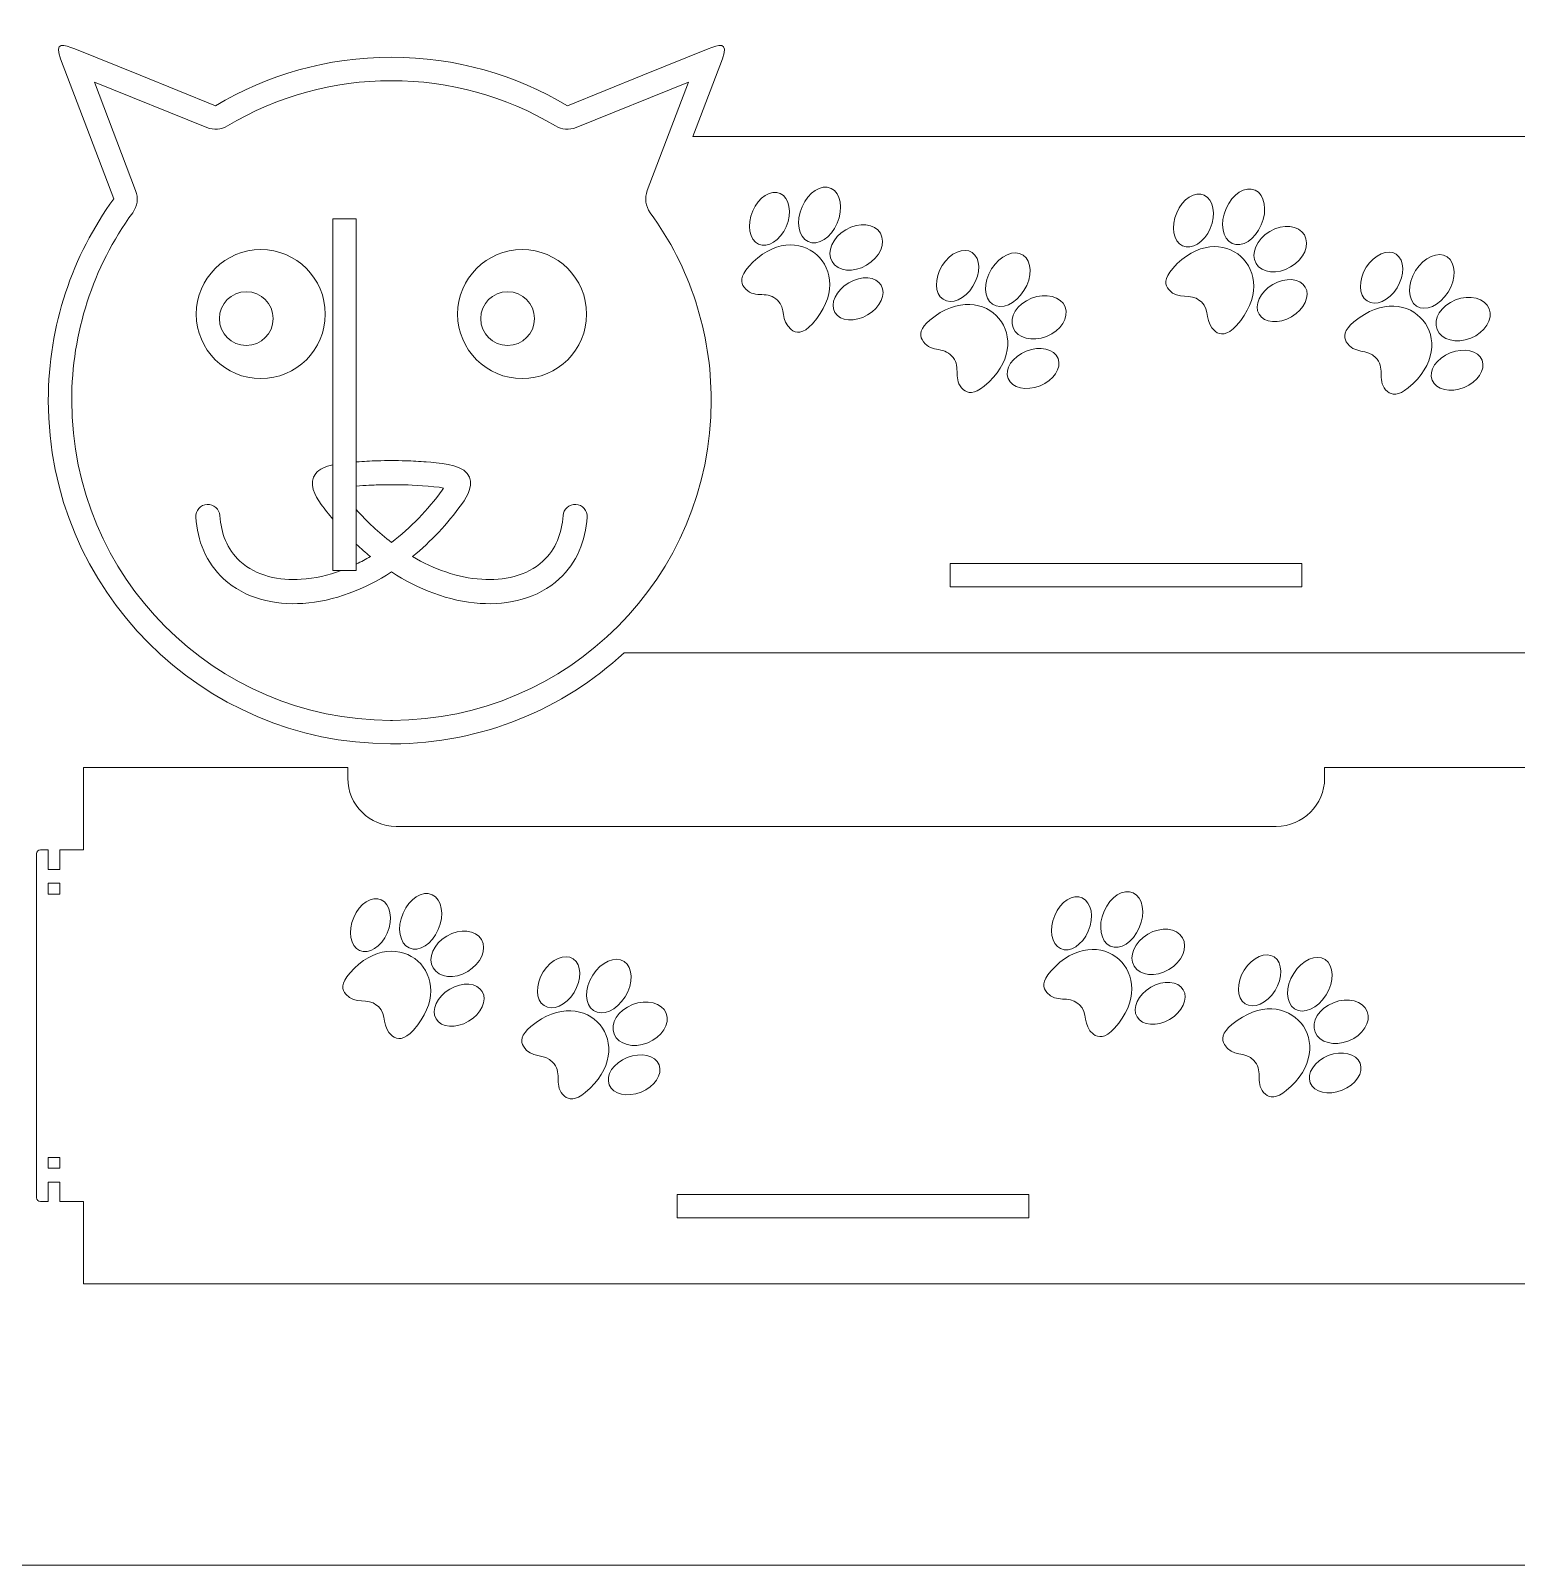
# Model space of a CAD drawing. Header units: millimetres. Extents: x -695 to 695, y -335 to 335.
# Drawn here: x 105.9 to 486.2, y -335.3 to 57.4 of the extents above; entities that cross this region are included whole.
import ezdxf

# ---------------------------------------------------------------- set-up
doc = ezdxf.new("R2010")
doc.units = ezdxf.units.MM
doc.header["$MEASUREMENT"] = 0
doc.layers.add('Camada 1', color=7, linetype='Continuous')

msp = doc.modelspace()

# ---------------------------------------------------------------- linework, layer by layer
at = {"layer": 'Camada 1', "color": 153, "lineweight": 20}
msp.add_lwpolyline([(-339.1634, -335.28), (695.0442, -335.28), (695.0442, 265.8534), (-339.1634, 265.8534), (-339.1634, -335.28)], close=True, dxfattribs=at)
at = {"layer": 'Camada 1', "color": 230, "lineweight": 20}
for points, knots in [([(574.2667, 50.5884), (590.726, 50.5884), (606.1251, 46.057), (619.2925, 38.18), (619.2925, 38.18), (619.2925, 38.18), (638.5761, 45.9588), (638.5761, 45.9588), (638.5761, 45.9588), (638.5761, 45.9588), (655.3179, 52.7121), (655.3179, 52.7121), (655.3179, 52.7121), (657.9477, 53.7729), (660.72, 54.7726), (658.9886, 50.2166), (658.9886, 50.2166), (658.9886, 50.2166), (652.2707, 32.5389), (652.2707, 32.5389), (652.2707, 32.5389), (652.2707, 32.5389), (645.3558, 14.3434), (645.3558, 14.3434), (645.3558, 14.3434), (655.8886, -0.1418), (662.1047, -17.969), (662.1047, -37.2497), (662.1047, -37.2497), (662.1047, -85.6704), (622.9251, -124.9405), (574.539, -125.0872), (574.539, -125.0872), (574.4482, -125.0874), (574.3573, -125.0873), (574.2667, -125.087), (574.2667, -125.087), (574.1761, -125.0873), (574.0852, -125.0874), (573.9944, -125.0872), (573.9944, -125.0872), (551.101, -125.0178), (530.2685, -116.19), (514.6718, -101.7789), (514.6718, -101.7789), (514.6718, -101.7789), (257.8612, -101.7789), (257.8612, -101.7789), (257.8612, -101.7789), (242.2645, -116.19), (221.432, -125.0178), (198.5386, -125.0872), (198.5386, -125.0872), (198.4478, -125.0874), (198.3569, -125.0873), (198.2663, -125.087), (198.2663, -125.087), (198.1757, -125.0873), (198.0848, -125.0874), (197.994, -125.0872), (197.994, -125.0872), (149.6079, -124.9405), (110.4283, -85.6704), (110.4283, -37.2497), (110.4283, -37.2497), (110.4283, -17.969), (116.6444, -0.1418), (127.1772, 14.3434), (127.1772, 14.3434), (127.1772, 14.3434), (120.2623, 32.5389), (120.2623, 32.5389), (120.2623, 32.5389), (120.2623, 32.5389), (113.5444, 50.2166), (113.5444, 50.2166), (113.5444, 50.2166), (111.813, 54.7726), (114.5853, 53.7729), (117.2151, 52.7121), (117.2151, 52.7121), (117.2151, 52.7121), (133.9569, 45.9588), (133.9569, 45.9588), (133.9569, 45.9588), (133.9569, 45.9588), (153.2405, 38.18), (153.2405, 38.18), (153.2405, 38.18), (166.4079, 46.057), (181.807, 50.5884), (198.2663, 50.5884), (198.2663, 50.5884), (214.7256, 50.5884), (230.1247, 46.057), (243.2921, 38.18), (243.2921, 38.18), (243.2921, 38.18), (262.5757, 45.9588), (262.5757, 45.9588), (262.5757, 45.9588), (262.5757, 45.9588), (279.3175, 52.7121), (279.3175, 52.7121), (279.3175, 52.7121), (281.9473, 53.7729), (284.7196, 54.7726), (282.9882, 50.2166), (282.9882, 50.2166), (282.9882, 50.2166), (276.2703, 32.5389), (276.2703, 32.5389), (276.2703, 32.5389), (276.2703, 32.5389), (275.4199, 30.3013), (275.4199, 30.3013), (275.4199, 30.3013), (275.4199, 30.3013), (497.1131, 30.3013), (497.1131, 30.3013), (497.1131, 30.3013), (497.1131, 30.3013), (496.2627, 32.5389), (496.2627, 32.5389), (496.2627, 32.5389), (496.2627, 32.5389), (489.5448, 50.2166), (489.5448, 50.2166), (489.5448, 50.2166), (487.8134, 54.7726), (490.5857, 53.7729), (493.2155, 52.7121), (493.2155, 52.7121), (493.2155, 52.7121), (509.9573, 45.9588), (509.9573, 45.9588), (509.9573, 45.9588), (509.9573, 45.9588), (529.2409, 38.18), (529.2409, 38.18), (529.2409, 38.18), (542.4083, 46.057), (557.8074, 50.5884), (574.2667, 50.5884)], [0, 0, 0, 0, 0.02702703, 0.02702703, 0.02702703, 0.02702703, 0.05405405, 0.05405405, 0.05405405, 0.05405405, 0.08108108, 0.08108108, 0.08108108, 0.08108108, 0.10810811, 0.10810811, 0.10810811, 0.10810811, 0.13513514, 0.13513514, 0.13513514, 0.13513514, 0.16216216, 0.16216216, 0.16216216, 0.16216216, 0.18918919, 0.18918919, 0.18918919, 0.18918919, 0.21621622, 0.21621622, 0.21621622, 0.21621622, 0.24324324, 0.24324324, 0.24324324, 0.24324324, 0.27027027, 0.27027027, 0.27027027, 0.27027027, 0.2972973, 0.2972973, 0.2972973, 0.2972973, 0.32432432, 0.32432432, 0.32432432, 0.32432432, 0.35135135, 0.35135135, 0.35135135, 0.35135135, 0.37837838, 0.37837838, 0.37837838, 0.37837838, 0.40540541, 0.40540541, 0.40540541, 0.40540541, 0.43243243, 0.43243243, 0.43243243, 0.43243243, 0.45945946, 0.45945946, 0.45945946, 0.45945946, 0.48648649, 0.48648649, 0.48648649, 0.48648649, 0.51351351, 0.51351351, 0.51351351, 0.51351351, 0.54054054, 0.54054054, 0.54054054, 0.54054054, 0.56756757, 0.56756757, 0.56756757, 0.56756757, 0.59459459, 0.59459459, 0.59459459, 0.59459459, 0.62162162, 0.62162162, 0.62162162, 0.62162162, 0.64864865, 0.64864865, 0.64864865, 0.64864865, 0.67567568, 0.67567568, 0.67567568, 0.67567568, 0.7027027, 0.7027027, 0.7027027, 0.7027027, 0.72972973, 0.72972973, 0.72972973, 0.72972973, 0.75675676, 0.75675676, 0.75675676, 0.75675676, 0.78378378, 0.78378378, 0.78378378, 0.78378378, 0.81081081, 0.81081081, 0.81081081, 0.81081081, 0.83783784, 0.83783784, 0.83783784, 0.83783784, 0.86486486, 0.86486486, 0.86486486, 0.86486486, 0.89189189, 0.89189189, 0.89189189, 0.89189189, 0.91891892, 0.91891892, 0.91891892, 0.91891892, 0.94594595, 0.94594595, 0.94594595, 0.94594595, 1, 1, 1, 1]), ([(183.2667, 9.2612), (183.2667, 9.2612), (189.2667, 9.2612), (189.2667, 9.2612), (189.2667, 9.2612), (189.2667, 9.2612), (189.2667, -80.7388), (189.2667, -80.7388), (189.2667, -80.7388), (189.2667, -80.7388), (183.2667, -80.7388), (183.2667, -80.7388), (183.2667, -80.7388), (183.2667, -80.7388), (183.2667, 9.2612), (183.2667, 9.2612)], [0, 0, 0, 0, 0.2, 0.2, 0.2, 0.2, 0.4, 0.4, 0.4, 0.4, 0.6, 0.6, 0.6, 0.6, 1, 1, 1, 1]), ([(431.2665, -78.9245), (431.2665, -78.9245), (431.2665, -84.9245), (431.2665, -84.9245), (431.2665, -84.9245), (431.2665, -84.9245), (341.2665, -84.9245), (341.2665, -84.9245), (341.2665, -84.9245), (341.2665, -84.9245), (341.2665, -78.9245), (341.2665, -78.9245), (341.2665, -78.9245), (341.2665, -78.9245), (431.2665, -78.9245), (431.2665, -78.9245)], [0, 0, 0, 0, 0.2, 0.2, 0.2, 0.2, 0.4, 0.4, 0.4, 0.4, 0.6, 0.6, 0.6, 0.6, 1, 1, 1, 1]), ([(198.2663, -125.087), (198.3569, -125.0873), (198.4478, -125.0874), (198.5386, -125.0872), (198.5386, -125.0872), (221.432, -125.0178), (242.2645, -116.19), (257.8612, -101.7789)], [0, 0, 0, 0, 0.33333333, 0.33333333, 0.33333333, 0.33333333, 1, 1, 1, 1]), ([(424.7315, -146.2303), (424.7315, -146.2303), (199.457, -146.2303), (199.457, -146.2303), (199.457, -146.2303), (192.6574, -146.2303), (187.0943, -140.6672), (187.0943, -133.8677), (187.0943, -133.8677), (187.0943, -133.8677), (187.0943, -131.1733), (187.0943, -131.1733), (187.0943, -131.1733), (187.0943, -131.1733), (119.4282, -131.1733), (119.4282, -131.1733), (119.4282, -131.1733), (119.4282, -131.1733), (119.4282, -152.2134), (119.4282, -152.2134), (119.4282, -152.2134), (119.4282, -152.2134), (113.4282, -152.2134), (113.4282, -152.2134), (113.4282, -152.2134), (113.4282, -152.2134), (113.4282, -157.2134), (113.4282, -157.2134), (113.4282, -157.2134), (113.4282, -157.2134), (110.4282, -157.2134), (110.4282, -157.2134), (110.4282, -157.2134), (110.4282, -157.2134), (110.4282, -152.2134), (110.4282, -152.2134), (110.4282, -152.2134), (110.4282, -152.2134), (108.4282, -152.2134), (108.4282, -152.2134), (108.4282, -152.2134), (107.8783, -152.2134), (107.4282, -152.6635), (107.4282, -153.2134), (107.4282, -153.2134), (107.4282, -153.2134), (107.4282, -241.2134), (107.4282, -241.2134), (107.4282, -241.2134), (107.4282, -241.7633), (107.8782, -242.2134), (108.4282, -242.2134), (108.4282, -242.2134), (108.4282, -242.2134), (110.4282, -242.2134), (110.4282, -242.2134), (110.4282, -242.2134), (110.4282, -242.2134), (110.4282, -237.2134), (110.4282, -237.2134), (110.4282, -237.2134), (110.4282, -237.2134), (113.4282, -237.2134), (113.4282, -237.2134), (113.4282, -237.2134), (113.4282, -237.2134), (113.4282, -242.2134), (113.4282, -242.2134), (113.4282, -242.2134), (113.4282, -242.2134), (119.4282, -242.2134), (119.4282, -242.2134), (119.4282, -242.2134), (119.4282, -242.2134), (119.4282, -263.2535), (119.4282, -263.2535), (119.4282, -263.2535), (119.4282, -263.2535), (513.4282, -263.2535), (513.4282, -263.2535), (513.4282, -263.2535), (513.4282, -263.2535), (513.4282, -242.2134), (513.4282, -242.2134), (513.4282, -242.2134), (513.4282, -242.2134), (519.4282, -242.2134), (519.4282, -242.2134), (519.4282, -242.2134), (519.4282, -242.2134), (519.4282, -237.2134), (519.4282, -237.2134), (519.4282, -237.2134), (519.4282, -237.2134), (522.4282, -237.2134), (522.4282, -237.2134), (522.4282, -237.2134), (522.4282, -237.2134), (522.4282, -242.2134), (522.4282, -242.2134), (522.4282, -242.2134), (522.4282, -242.2134), (524.4282, -242.2134), (524.4282, -242.2134), (524.4282, -242.2134), (524.9782, -242.2134), (525.4282, -241.7634), (525.4282, -241.2134), (525.4282, -241.2134), (525.4282, -241.2134), (525.4282, -153.2134), (525.4282, -153.2134), (525.4282, -153.2134), (525.4282, -152.6634), (524.9781, -152.2134), (524.4282, -152.2134), (524.4282, -152.2134), (524.4282, -152.2134), (522.4282, -152.2134), (522.4282, -152.2134), (522.4282, -152.2134), (522.4282, -152.2134), (522.4282, -157.2134), (522.4282, -157.2134), (522.4282, -157.2134), (522.4282, -157.2134), (519.4282, -157.2134), (519.4282, -157.2134), (519.4282, -157.2134), (519.4282, -157.2134), (519.4282, -152.2134), (519.4282, -152.2134), (519.4282, -152.2134), (519.4282, -152.2134), (513.4282, -152.2134), (513.4282, -152.2134), (513.4282, -152.2134), (513.4282, -152.2134), (513.4282, -131.1733), (513.4282, -131.1733), (513.4282, -131.1733), (513.4282, -131.1733), (437.0942, -131.1733), (437.0942, -131.1733), (437.0942, -131.1733), (437.0942, -131.1733), (437.0942, -133.8677), (437.0942, -133.8677), (437.0942, -133.8677), (437.0942, -140.6672), (431.5311, -146.2303), (424.7315, -146.2303)], [0, 0, 0, 0, 0.02564103, 0.02564103, 0.02564103, 0.02564103, 0.05128205, 0.05128205, 0.05128205, 0.05128205, 0.07692308, 0.07692308, 0.07692308, 0.07692308, 0.1025641, 0.1025641, 0.1025641, 0.1025641, 0.12820513, 0.12820513, 0.12820513, 0.12820513, 0.15384615, 0.15384615, 0.15384615, 0.15384615, 0.17948718, 0.17948718, 0.17948718, 0.17948718, 0.20512821, 0.20512821, 0.20512821, 0.20512821, 0.23076923, 0.23076923, 0.23076923, 0.23076923, 0.25641026, 0.25641026, 0.25641026, 0.25641026, 0.28205128, 0.28205128, 0.28205128, 0.28205128, 0.30769231, 0.30769231, 0.30769231, 0.30769231, 0.33333333, 0.33333333, 0.33333333, 0.33333333, 0.35897436, 0.35897436, 0.35897436, 0.35897436, 0.38461538, 0.38461538, 0.38461538, 0.38461538, 0.41025641, 0.41025641, 0.41025641, 0.41025641, 0.43589744, 0.43589744, 0.43589744, 0.43589744, 0.46153846, 0.46153846, 0.46153846, 0.46153846, 0.48717949, 0.48717949, 0.48717949, 0.48717949, 0.51282051, 0.51282051, 0.51282051, 0.51282051, 0.53846154, 0.53846154, 0.53846154, 0.53846154, 0.56410256, 0.56410256, 0.56410256, 0.56410256, 0.58974359, 0.58974359, 0.58974359, 0.58974359, 0.61538462, 0.61538462, 0.61538462, 0.61538462, 0.64102564, 0.64102564, 0.64102564, 0.64102564, 0.66666667, 0.66666667, 0.66666667, 0.66666667, 0.69230769, 0.69230769, 0.69230769, 0.69230769, 0.71794872, 0.71794872, 0.71794872, 0.71794872, 0.74358974, 0.74358974, 0.74358974, 0.74358974, 0.76923077, 0.76923077, 0.76923077, 0.76923077, 0.79487179, 0.79487179, 0.79487179, 0.79487179, 0.82051282, 0.82051282, 0.82051282, 0.82051282, 0.84615385, 0.84615385, 0.84615385, 0.84615385, 0.87179487, 0.87179487, 0.87179487, 0.87179487, 0.8974359, 0.8974359, 0.8974359, 0.8974359, 0.92307692, 0.92307692, 0.92307692, 0.92307692, 0.94871795, 0.94871795, 0.94871795, 0.94871795, 1, 1, 1, 1]), ([(113.4282, -160.7537), (113.4282, -160.7537), (113.4282, -163.5321), (113.4282, -163.5321), (113.4282, -163.5321), (113.4282, -163.5321), (110.4282, -163.5321), (110.4282, -163.5321), (110.4282, -163.5321), (110.4282, -163.5321), (110.4282, -160.7537), (110.4282, -160.7537), (110.4282, -160.7537), (110.4282, -160.7537), (113.4282, -160.7537), (113.4282, -160.7537)], [0, 0, 0, 0, 0.2, 0.2, 0.2, 0.2, 0.4, 0.4, 0.4, 0.4, 0.6, 0.6, 0.6, 0.6, 1, 1, 1, 1]), ([(113.4282, -230.8951), (113.4282, -230.8951), (113.4282, -233.6735), (113.4282, -233.6735), (113.4282, -233.6735), (113.4282, -233.6735), (110.4282, -233.6735), (110.4282, -233.6735), (110.4282, -233.6735), (110.4282, -233.6735), (110.4282, -230.8951), (110.4282, -230.8951), (110.4282, -230.8951), (110.4282, -230.8951), (113.4282, -230.8951), (113.4282, -230.8951)], [0, 0, 0, 0, 0.2, 0.2, 0.2, 0.2, 0.4, 0.4, 0.4, 0.4, 0.6, 0.6, 0.6, 0.6, 1, 1, 1, 1]), ([(361.428, -240.3991), (361.428, -240.3991), (361.428, -246.3991), (361.428, -246.3991), (361.428, -246.3991), (361.428, -246.3991), (271.428, -246.3991), (271.428, -246.3991), (271.428, -246.3991), (271.428, -246.3991), (271.428, -240.3991), (271.428, -240.3991), (271.428, -240.3991), (271.428, -240.3991), (361.428, -240.3991), (361.428, -240.3991)], [0, 0, 0, 0, 0.2, 0.2, 0.2, 0.2, 0.4, 0.4, 0.4, 0.4, 0.6, 0.6, 0.6, 0.6, 1, 1, 1, 1])]:
    msp.add_open_spline(points, degree=3, knots=knots, dxfattribs=at)
at = {"layer": 'Camada 1', "color": 240, "lineweight": 20}
for points, knots in [([(198.2663, 44.5884), (183.4542, 44.5884), (169.0341, 40.6364), (156.3207, 33.031), (156.3207, 33.031), (154.6552, 32.0346), (152.7958, 31.8896), (150.9959, 32.6157), (150.9959, 32.6157), (150.9959, 32.6157), (122.2444, 44.2136), (122.2444, 44.2136), (122.2444, 44.2136), (122.2444, 44.2136), (132.7858, 16.4749), (132.7858, 16.4749), (132.7858, 16.4749), (133.5271, 14.5242), (133.2571, 12.5025), (132.0299, 10.8148), (132.0299, 10.8148), (121.8388, -3.2006), (116.4283, -19.9223), (116.4283, -37.2497), (116.4283, -37.2497), (116.4283, -82.3487), (152.9139, -118.9505), (198.0122, -119.0872), (198.0122, -119.0872), (198.0969, -119.0875), (198.1816, -119.0872), (198.2663, -119.087)], [0, 0, 0, 0, 0.11111111, 0.11111111, 0.11111111, 0.11111111, 0.22222222, 0.22222222, 0.22222222, 0.22222222, 0.33333333, 0.33333333, 0.33333333, 0.33333333, 0.44444444, 0.44444444, 0.44444444, 0.44444444, 0.55555556, 0.55555556, 0.55555556, 0.55555556, 0.66666667, 0.66666667, 0.66666667, 0.66666667, 0.77777778, 0.77777778, 0.77777778, 0.77777778, 1, 1, 1, 1]), ([(198.2663, 44.5884), (213.0784, 44.5884), (227.4985, 40.6364), (240.2119, 33.031), (240.2119, 33.031), (241.8774, 32.0346), (243.7368, 31.8896), (245.5367, 32.6157), (245.5367, 32.6157), (245.5367, 32.6157), (274.2882, 44.2136), (274.2882, 44.2136), (274.2882, 44.2136), (274.2882, 44.2136), (263.7468, 16.4749), (263.7468, 16.4749), (263.7468, 16.4749), (263.0055, 14.5242), (263.2755, 12.5025), (264.5027, 10.8148), (264.5027, 10.8148), (274.6938, -3.2006), (280.1043, -19.9223), (280.1043, -37.2497), (280.1043, -37.2497), (280.1043, -82.3487), (243.6187, -118.9505), (198.5204, -119.0872), (198.5204, -119.0872), (198.4357, -119.0875), (198.351, -119.0872), (198.2663, -119.087)], [0, 0, 0, 0, 0.11111111, 0.11111111, 0.11111111, 0.11111111, 0.22222222, 0.22222222, 0.22222222, 0.22222222, 0.33333333, 0.33333333, 0.33333333, 0.33333333, 0.44444444, 0.44444444, 0.44444444, 0.44444444, 0.55555556, 0.55555556, 0.55555556, 0.55555556, 0.66666667, 0.66666667, 0.66666667, 0.66666667, 0.77777778, 0.77777778, 0.77777778, 0.77777778, 1, 1, 1, 1]), ([(299.295, 7.2341), (300.8275, 10.8122), (300.1485, 14.6106), (297.7802, 15.7182), (297.7802, 15.7182), (295.4103, 16.8263), (292.2483, 14.8231), (290.7156, 11.2458), (290.7156, 11.2458), (289.1831, 7.6678), (289.861, 3.8703), (292.2314, 2.7618), (292.2314, 2.7618), (294.5992, 1.6546), (297.7633, 3.6569), (299.295, 7.2341)], [0, 0, 0, 0, 0.2, 0.2, 0.2, 0.2, 0.4, 0.4, 0.4, 0.4, 0.6, 0.6, 0.6, 0.6, 1, 1, 1, 1]), ([(304.9258, 3.4127), (307.4164, 2.2545), (310.7463, 4.3612), (312.3642, 8.12), (312.3642, 8.12), (313.9817, 11.8799), (313.2735, 15.8685), (310.7819, 17.0267), (310.7819, 17.0267), (308.2916, 18.1852), (304.9614, 16.0788), (303.3436, 12.3202), (303.3436, 12.3202), (301.7274, 8.5607), (302.435, 4.5734), (304.9258, 3.4127)], [0, 0, 0, 0, 0.2, 0.2, 0.2, 0.2, 0.4, 0.4, 0.4, 0.4, 0.6, 0.6, 0.6, 0.6, 1, 1, 1, 1]), ([(407.8177, 6.7922), (409.3502, 10.3703), (408.6712, 14.1687), (406.3029, 15.2763), (406.3029, 15.2763), (403.933, 16.3844), (400.771, 14.3812), (399.2383, 10.8039), (399.2383, 10.8039), (397.7058, 7.2259), (398.3837, 3.4284), (400.7541, 2.3199), (400.7541, 2.3199), (403.1219, 1.2127), (406.286, 3.215), (407.8177, 6.7922)], [0, 0, 0, 0, 0.2, 0.2, 0.2, 0.2, 0.4, 0.4, 0.4, 0.4, 0.6, 0.6, 0.6, 0.6, 1, 1, 1, 1]), ([(413.4485, 2.9708), (415.9391, 1.8126), (419.269, 3.9193), (420.8869, 7.6781), (420.8869, 7.6781), (422.5044, 11.438), (421.7962, 15.4266), (419.3046, 16.5848), (419.3046, 16.5848), (416.8143, 17.7433), (413.4841, 15.6369), (411.8663, 11.8783), (411.8663, 11.8783), (410.2501, 8.1188), (410.9577, 4.1315), (413.4485, 2.9708)], [0, 0, 0, 0, 0.2, 0.2, 0.2, 0.2, 0.4, 0.4, 0.4, 0.4, 0.6, 0.6, 0.6, 0.6, 1, 1, 1, 1]), ([(289.7134, -2.9977), (287.4823, -5.4664), (287.6601, -7.1601), (288.5056, -8.2697), (288.5056, -8.2697), (290.8644, -11.3652), (294.2207, -9.1127), (296.6291, -11.2694), (296.6291, -11.2694), (296.6291, -11.2694), (297.0703, -11.589), (297.0703, -11.589), (297.0703, -11.589), (299.4092, -13.6834), (297.6926, -16.7571), (300.5552, -19.08), (300.5552, -19.08), (301.7472, -20.0472), (303.5648, -20.356), (306.0192, -17.5895), (306.0192, -17.5895), (318.4237, -3.8503), (302.0007, 10.842), (289.7134, -2.9977)], [0, 0, 0, 0, 0.14285714, 0.14285714, 0.14285714, 0.14285714, 0.28571429, 0.28571429, 0.28571429, 0.28571429, 0.42857143, 0.42857143, 0.42857143, 0.42857143, 0.57142857, 0.57142857, 0.57142857, 0.57142857, 0.71428571, 0.71428571, 0.71428571, 0.71428571, 1, 1, 1, 1]), ([(314.5455, 6.4615), (317.961, 8.4676), (321.9239, 8.0617), (323.398, 5.5539), (323.398, 5.5539), (324.8717, 3.0455), (323.2981, -0.6142), (319.8833, -2.6216), (319.8833, -2.6216), (316.4685, -4.629), (312.505, -4.2228), (311.0312, -1.7153), (311.0312, -1.7153), (309.5572, 0.7933), (311.1311, 4.4544), (314.5455, 6.4615)], [0, 0, 0, 0, 0.2, 0.2, 0.2, 0.2, 0.4, 0.4, 0.4, 0.4, 0.6, 0.6, 0.6, 0.6, 1, 1, 1, 1]), ([(398.2361, -3.4396), (395.8498, -6.0434), (396.2095, -7.7801), (397.1988, -8.8813), (397.1988, -8.8813), (399.7866, -11.7611), (402.7788, -9.5863), (405.1518, -11.7113), (405.1518, -11.7113), (405.1518, -11.7113), (405.593, -12.0309), (405.593, -12.0309), (405.593, -12.0309), (407.9502, -14.1416), (406.1995, -17.2984), (409.1489, -19.578), (409.1489, -19.578), (410.3414, -20.5), (412.1358, -20.7437), (414.5419, -18.0314), (414.5419, -18.0314), (426.9464, -4.2922), (410.5234, 10.4001), (398.2361, -3.4396)], [0, 0, 0, 0, 0.14285714, 0.14285714, 0.14285714, 0.14285714, 0.28571429, 0.28571429, 0.28571429, 0.28571429, 0.42857143, 0.42857143, 0.42857143, 0.42857143, 0.57142857, 0.57142857, 0.57142857, 0.57142857, 0.71428571, 0.71428571, 0.71428571, 0.71428571, 1, 1, 1, 1]), ([(423.0682, 6.0196), (426.4837, 8.0257), (430.4466, 7.6198), (431.9207, 5.112), (431.9207, 5.112), (433.3944, 2.6036), (431.8208, -1.0561), (428.406, -3.0635), (428.406, -3.0635), (424.9912, -5.0709), (421.0277, -4.6647), (419.5539, -2.1572), (419.5539, -2.1572), (418.0799, 0.3514), (419.6538, 4.0125), (423.0682, 6.0196)], [0, 0, 0, 0, 0.2, 0.2, 0.2, 0.2, 0.4, 0.4, 0.4, 0.4, 0.6, 0.6, 0.6, 0.6, 1, 1, 1, 1]), ([(164.8232, 1.3792), (155.705, 1.3792), (148.3132, -6.0126), (148.3132, -15.1308), (148.3132, -15.1308), (148.3132, -24.249), (155.705, -31.6408), (164.8232, -31.6408), (164.8232, -31.6408), (173.9414, -31.6408), (181.3332, -24.249), (181.3332, -15.1308), (181.3332, -15.1308), (181.3332, -6.0126), (173.9414, 1.3792), (164.8232, 1.3792)], [0, 0, 0, 0, 0.2, 0.2, 0.2, 0.2, 0.4, 0.4, 0.4, 0.4, 0.6, 0.6, 0.6, 0.6, 1, 1, 1, 1]), ([(231.7094, 1.3792), (222.5912, 1.3792), (215.1994, -6.0126), (215.1994, -15.1308), (215.1994, -15.1308), (215.1994, -24.249), (222.5912, -31.6408), (231.7094, -31.6408), (231.7094, -31.6408), (240.8276, -31.6408), (248.2194, -24.249), (248.2194, -15.1308), (248.2194, -15.1308), (248.2194, -6.0126), (240.8276, 1.3792), (231.7094, 1.3792)], [0, 0, 0, 0, 0.2, 0.2, 0.2, 0.2, 0.4, 0.4, 0.4, 0.4, 0.6, 0.6, 0.6, 0.6, 1, 1, 1, 1]), ([(347.1024, -7.9909), (349.16, -4.6867), (349.0651, -0.8292), (346.8922, 0.6249), (346.8922, 0.6249), (344.718, 2.0796), (341.2886, 0.5794), (339.2309, -2.7239), (339.2309, -2.7239), (337.1733, -6.0281), (337.2673, -9.8845), (339.442, -11.3398), (339.442, -11.3398), (341.6144, -12.7933), (345.0457, -11.2943), (347.1024, -7.9909)], [0, 0, 0, 0, 0.2, 0.2, 0.2, 0.2, 0.4, 0.4, 0.4, 0.4, 0.6, 0.6, 0.6, 0.6, 1, 1, 1, 1]), ([(352.0882, -12.6223), (354.3743, -14.1449), (357.9852, -12.5679), (360.1547, -9.098), (360.1547, -9.098), (362.3239, -5.627), (362.229, -1.5771), (359.942, -0.0544), (359.942, -0.0544), (357.6563, 1.4685), (354.045, -0.1082), (351.8757, -3.5779), (351.8757, -3.5779), (349.7079, -7.0487), (349.8024, -11.0971), (352.0882, -12.6223)], [0, 0, 0, 0, 0.2, 0.2, 0.2, 0.2, 0.4, 0.4, 0.4, 0.4, 0.6, 0.6, 0.6, 0.6, 1, 1, 1, 1]), ([(455.6251, -8.4328), (457.6827, -5.1286), (457.5878, -1.2711), (455.4149, 0.183), (455.4149, 0.183), (453.2407, 1.6377), (449.8113, 0.1375), (447.7536, -3.1658), (447.7536, -3.1658), (445.696, -6.47), (445.79, -10.3264), (447.9647, -11.7817), (447.9647, -11.7817), (450.1371, -13.2352), (453.5684, -11.7362), (455.6251, -8.4328)], [0, 0, 0, 0, 0.2, 0.2, 0.2, 0.2, 0.4, 0.4, 0.4, 0.4, 0.6, 0.6, 0.6, 0.6, 1, 1, 1, 1]), ([(460.6109, -13.0642), (462.897, -14.5868), (466.5079, -13.0098), (468.6774, -9.5399), (468.6774, -9.5399), (470.8466, -6.0689), (470.7517, -2.019), (468.4647, -0.4963), (468.4647, -0.4963), (466.179, 1.0266), (462.5677, -0.5501), (460.3984, -4.0198), (460.3984, -4.0198), (458.2306, -7.4906), (458.3251, -11.539), (460.6109, -13.0642)], [0, 0, 0, 0, 0.2, 0.2, 0.2, 0.2, 0.4, 0.4, 0.4, 0.4, 0.6, 0.6, 0.6, 0.6, 1, 1, 1, 1]), ([(323.6166, -7.7668), (322.2843, -5.4967), (318.5528, -5.2142), (315.2852, -7.1353), (315.2852, -7.1353), (312.0165, -9.0554), (310.4477, -12.4523), (311.7816, -14.7216), (311.7816, -14.7216), (313.1143, -16.9914), (316.8454, -17.2732), (320.1135, -15.3527), (320.1135, -15.3527), (323.3824, -13.4312), (324.9502, -10.0355), (323.6166, -7.7668)], [0, 0, 0, 0, 0.2, 0.2, 0.2, 0.2, 0.4, 0.4, 0.4, 0.4, 0.6, 0.6, 0.6, 0.6, 1, 1, 1, 1]), ([(336.0794, -16.6505), (333.5186, -18.7368), (333.4195, -20.4281), (334.071, -21.6512), (334.071, -21.6512), (335.9032, -25.092), (339.6066, -23.3784), (341.6602, -25.8757), (341.6602, -25.8757), (341.6602, -25.8757), (342.0477, -26.2585), (342.0477, -26.2585), (342.0477, -26.2585), (344.0901, -28.7423), (341.7613, -31.9863), (344.667, -34.4961), (344.667, -34.4961), (345.7268, -35.4119), (347.4052, -35.6868), (349.9827, -33.5472), (349.9827, -33.5472), (364.328, -21.8491), (350.3242, -4.8352), (336.0794, -16.6505)], [0, 0, 0, 0, 0.14285714, 0.14285714, 0.14285714, 0.14285714, 0.28571429, 0.28571429, 0.28571429, 0.28571429, 0.42857143, 0.42857143, 0.42857143, 0.42857143, 0.57142857, 0.57142857, 0.57142857, 0.57142857, 0.71428571, 0.71428571, 0.71428571, 0.71428571, 1, 1, 1, 1]), ([(432.1393, -8.2087), (430.807, -5.9386), (427.0755, -5.6561), (423.8079, -7.5772), (423.8079, -7.5772), (420.5392, -9.4973), (418.9704, -12.8942), (420.3043, -15.1635), (420.3043, -15.1635), (421.637, -17.4333), (425.3681, -17.7151), (428.6362, -15.7946), (428.6362, -15.7946), (431.9051, -13.8731), (433.4729, -10.4774), (432.1393, -8.2087)], [0, 0, 0, 0, 0.2, 0.2, 0.2, 0.2, 0.4, 0.4, 0.4, 0.4, 0.6, 0.6, 0.6, 0.6, 1, 1, 1, 1]), ([(444.6021, -17.0924), (441.9669, -19.2393), (441.9389, -20.9679), (442.6523, -22.1982), (442.6523, -22.1982), (444.5934, -25.5451), (448.1321, -23.8237), (450.1829, -26.3176), (450.1829, -26.3176), (450.1829, -26.3176), (450.5704, -26.7004), (450.5704, -26.7004), (450.5704, -26.7004), (452.6134, -29.1849), (450.2813, -32.4475), (453.2008, -34.9475), (453.2008, -34.9475), (454.2612, -35.8553), (455.9368, -36.1213), (458.5054, -33.9891), (458.5054, -33.9891), (472.8507, -22.291), (458.8469, -5.2771), (444.6021, -17.0924)], [0, 0, 0, 0, 0.14285714, 0.14285714, 0.14285714, 0.14285714, 0.28571429, 0.28571429, 0.28571429, 0.28571429, 0.42857143, 0.42857143, 0.42857143, 0.42857143, 0.57142857, 0.57142857, 0.57142857, 0.57142857, 0.71428571, 0.71428571, 0.71428571, 0.71428571, 1, 1, 1, 1]), ([(161.1192, -9.4159), (157.32, -9.4159), (154.2401, -12.4958), (154.2401, -16.295), (154.2401, -16.295), (154.2401, -20.0942), (157.32, -23.1741), (161.1192, -23.1741), (161.1192, -23.1741), (164.9184, -23.1741), (167.9983, -20.0942), (167.9983, -16.295), (167.9983, -16.295), (167.9983, -12.4958), (164.9184, -9.4159), (161.1192, -9.4159)], [0, 0, 0, 0, 0.2, 0.2, 0.2, 0.2, 0.4, 0.4, 0.4, 0.4, 0.6, 0.6, 0.6, 0.6, 1, 1, 1, 1]), ([(228.0054, -9.4159), (224.2062, -9.4159), (221.1263, -12.4958), (221.1263, -16.295), (221.1263, -16.295), (221.1263, -20.0942), (224.2062, -23.1741), (228.0054, -23.1741), (228.0054, -23.1741), (231.8046, -23.1741), (234.8845, -20.0942), (234.8845, -16.295), (234.8845, -16.295), (234.8845, -12.4958), (231.8046, -9.4159), (228.0054, -9.4159)], [0, 0, 0, 0, 0.2, 0.2, 0.2, 0.2, 0.4, 0.4, 0.4, 0.4, 0.6, 0.6, 0.6, 0.6, 1, 1, 1, 1]), ([(362.0592, -11.0682), (365.7395, -9.6035), (369.5949, -10.606), (370.6715, -13.3084), (370.6715, -13.3084), (371.7476, -16.0113), (369.6369, -19.3899), (365.9571, -20.856), (365.9571, -20.856), (362.2773, -22.3221), (358.4213, -21.3193), (357.345, -18.6172), (357.345, -18.6172), (356.2686, -15.914), (358.3797, -12.5341), (362.0592, -11.0682)], [0, 0, 0, 0, 0.2, 0.2, 0.2, 0.2, 0.4, 0.4, 0.4, 0.4, 0.6, 0.6, 0.6, 0.6, 1, 1, 1, 1]), ([(470.5819, -11.5101), (474.2622, -10.0454), (478.1176, -11.0479), (479.1942, -13.7503), (479.1942, -13.7503), (480.2703, -16.4532), (478.1596, -19.8318), (474.4798, -21.2979), (474.4798, -21.2979), (470.8, -22.764), (466.944, -21.7612), (465.8677, -19.0591), (465.8677, -19.0591), (464.7913, -16.3559), (466.9024, -12.976), (470.5819, -11.5101)], [0, 0, 0, 0, 0.2, 0.2, 0.2, 0.2, 0.4, 0.4, 0.4, 0.4, 0.6, 0.6, 0.6, 0.6, 1, 1, 1, 1]), ([(368.8666, -26.5081), (367.8941, -24.0621), (364.2487, -23.2168), (360.7274, -24.6198), (360.7274, -24.6198), (357.2053, -26.0218), (355.1393, -29.1414), (356.1135, -31.5868), (356.1135, -31.5868), (357.0864, -34.0325), (360.7315, -34.8772), (364.2532, -33.4746), (364.2532, -33.4746), (367.7758, -32.0714), (369.8406, -28.9528), (368.8666, -26.5081)], [0, 0, 0, 0, 0.2, 0.2, 0.2, 0.2, 0.4, 0.4, 0.4, 0.4, 0.6, 0.6, 0.6, 0.6, 1, 1, 1, 1]), ([(477.3893, -26.95), (476.4168, -24.504), (472.7714, -23.6587), (469.2501, -25.0617), (469.2501, -25.0617), (465.728, -26.4637), (463.662, -29.5833), (464.6362, -32.0287), (464.6362, -32.0287), (465.6091, -34.4744), (469.2542, -35.3191), (472.7759, -33.9165), (472.7759, -33.9165), (476.2985, -32.5133), (478.3633, -29.3947), (477.3893, -26.95)], [0, 0, 0, 0, 0.2, 0.2, 0.2, 0.2, 0.4, 0.4, 0.4, 0.4, 0.6, 0.6, 0.6, 0.6, 1, 1, 1, 1]), ([(183.2667, -67.6235), (182.2372, -66.3841), (181.2481, -65.1115), (180.3001, -63.8107), (180.3001, -63.8107), (178.6692, -61.5729), (176.9298, -58.4837), (178.9115, -55.8784), (178.9115, -55.8784), (179.7515, -54.7741), (181.427, -54.1095), (183.2667, -53.6929)], [0, 0, 0, 0, 0.25, 0.25, 0.25, 0.25, 0.5, 0.5, 0.5, 0.5, 1, 1, 1, 1]), ([(189.2667, -52.9474), (189.2998, -52.945), (189.3325, -52.9424), (189.3648, -52.94), (189.3648, -52.94), (191.1192, -52.8077), (192.8794, -52.7214), (194.6379, -52.6659), (194.6379, -52.6659), (195.847, -52.6278), (197.0566, -52.6095), (198.2663, -52.6098)], [0, 0, 0, 0, 0.25, 0.25, 0.25, 0.25, 0.5, 0.5, 0.5, 0.5, 1, 1, 1, 1]), ([(198.2663, -81.0963), (205.0305, -85.4935), (212.891, -88.6236), (220.9596, -89.1556), (220.9596, -89.1556), (228.2257, -89.6344), (235.7411, -87.9341), (241.2153, -82.8958), (241.2153, -82.8958), (245.7221, -78.7479), (247.9466, -73.1458), (248.3364, -67.1015), (248.3364, -67.1015), (248.4457, -65.406), (247.152, -63.9339), (245.4565, -63.8246), (245.4565, -63.8246), (243.7609, -63.7152), (242.2888, -65.0089), (242.1795, -66.7044), (242.1795, -66.7044), (241.8927, -71.1493), (240.3634, -75.2949), (237.0372, -78.356), (237.0372, -78.356), (232.8411, -82.218), (226.9021, -83.3642), (221.3655, -82.9992), (221.3655, -82.9992), (215.159, -82.59), (209.0526, -80.342), (203.6528, -77.1744), (203.6528, -77.1744), (208.4156, -73.3096), (212.6222, -68.7646), (216.2325, -63.8107), (216.2325, -63.8107), (217.8634, -61.5729), (219.6028, -58.4837), (217.6211, -55.8784), (217.6211, -55.8784), (215.7894, -53.4702), (209.9845, -53.1525), (207.1678, -52.94), (207.1678, -52.94), (205.4134, -52.8077), (203.6532, -52.7214), (201.8947, -52.6659), (201.8947, -52.6659), (200.6856, -52.6278), (199.476, -52.6095), (198.2663, -52.6098)], [0, 0, 0, 0, 0.07142857, 0.07142857, 0.07142857, 0.07142857, 0.14285714, 0.14285714, 0.14285714, 0.14285714, 0.21428571, 0.21428571, 0.21428571, 0.21428571, 0.28571429, 0.28571429, 0.28571429, 0.28571429, 0.35714286, 0.35714286, 0.35714286, 0.35714286, 0.42857143, 0.42857143, 0.42857143, 0.42857143, 0.5, 0.5, 0.5, 0.5, 0.57142857, 0.57142857, 0.57142857, 0.57142857, 0.64285714, 0.64285714, 0.64285714, 0.64285714, 0.71428571, 0.71428571, 0.71428571, 0.71428571, 0.78571429, 0.78571429, 0.78571429, 0.78571429, 0.85714286, 0.85714286, 0.85714286, 0.85714286, 1, 1, 1, 1]), ([(198.2663, -58.7795), (197.1215, -58.7792), (195.9765, -58.7966), (194.8321, -58.8327), (194.8321, -58.8327), (193.7926, -58.8654), (191.5356, -58.9563), (189.2667, -59.1339)], [0, 0, 0, 0, 0.33333333, 0.33333333, 0.33333333, 0.33333333, 1, 1, 1, 1]), ([(198.2663, -58.7795), (199.4111, -58.7792), (200.5561, -58.7966), (201.7005, -58.8327), (201.7005, -58.8327), (203.4655, -58.8882), (208.7408, -59.1114), (211.6237, -59.6425), (211.6237, -59.6425), (211.4761, -59.8593), (211.3385, -60.0508), (211.2464, -60.177), (211.2464, -60.177), (207.5783, -65.2101), (203.2362, -69.7936), (198.2663, -73.5592)], [0, 0, 0, 0, 0.2, 0.2, 0.2, 0.2, 0.4, 0.4, 0.4, 0.4, 0.6, 0.6, 0.6, 0.6, 1, 1, 1, 1]), ([(198.2663, -81.0963), (191.5021, -85.4935), (183.6416, -88.6236), (175.573, -89.1556), (175.573, -89.1556), (168.3069, -89.6344), (160.7915, -87.9341), (155.3173, -82.8958), (155.3173, -82.8958), (150.8105, -78.7479), (148.586, -73.1458), (148.1962, -67.1015), (148.1962, -67.1015), (148.0869, -65.406), (149.3806, -63.9339), (151.0761, -63.8246), (151.0761, -63.8246), (152.7717, -63.7152), (154.2438, -65.0089), (154.3531, -66.7044), (154.3531, -66.7044), (154.6399, -71.1493), (156.1692, -75.2949), (159.4954, -78.356), (159.4954, -78.356), (163.6915, -82.218), (169.6305, -83.3642), (175.1671, -82.9992), (175.1671, -82.9992), (178.6469, -82.7698), (182.0952, -81.9622), (185.4051, -80.7388)], [0, 0, 0, 0, 0.11111111, 0.11111111, 0.11111111, 0.11111111, 0.22222222, 0.22222222, 0.22222222, 0.22222222, 0.33333333, 0.33333333, 0.33333333, 0.33333333, 0.44444444, 0.44444444, 0.44444444, 0.44444444, 0.55555556, 0.55555556, 0.55555556, 0.55555556, 0.66666667, 0.66666667, 0.66666667, 0.66666667, 0.77777778, 0.77777778, 0.77777778, 0.77777778, 1, 1, 1, 1]), ([(189.2667, -79.0992), (190.5002, -78.5073), (191.7067, -77.8626), (192.8798, -77.1744), (192.8798, -77.1744), (191.6374, -76.1662), (190.4328, -75.1116), (189.2667, -74.0157)], [0, 0, 0, 0, 0.33333333, 0.33333333, 0.33333333, 0.33333333, 1, 1, 1, 1])]:
    msp.add_open_spline(points, degree=3, knots=knots, dxfattribs=at)
msp.add_open_spline([(189.2667, -65.1484), (191.9847, -68.2372), (194.989, -71.0761), (198.2663, -73.5592)], degree=3, dxfattribs=at)
at = {"layer": 'Camada 1', "color": 240, "lineweight": 9}
for points, knots in [([(197.1833, -173.4971), (198.7158, -169.919), (198.0368, -166.1206), (195.6685, -165.013), (195.6685, -165.013), (193.2986, -163.9049), (190.1366, -165.9081), (188.6039, -169.4854), (188.6039, -169.4854), (187.0714, -173.0634), (187.7493, -176.8609), (190.1197, -177.9694), (190.1197, -177.9694), (192.4875, -179.0766), (195.6516, -177.0743), (197.1833, -173.4971)], [0, 0, 0, 0, 0.2, 0.2, 0.2, 0.2, 0.4, 0.4, 0.4, 0.4, 0.6, 0.6, 0.6, 0.6, 1, 1, 1, 1]), ([(202.8141, -177.3185), (205.3047, -178.4767), (208.6346, -176.37), (210.2525, -172.6112), (210.2525, -172.6112), (211.87, -168.8513), (211.1618, -164.8627), (208.6702, -163.7045), (208.6702, -163.7045), (206.1799, -162.546), (202.8497, -164.6524), (201.2319, -168.411), (201.2319, -168.411), (199.6157, -172.1705), (200.3233, -176.1578), (202.8141, -177.3185)], [0, 0, 0, 0, 0.2, 0.2, 0.2, 0.2, 0.4, 0.4, 0.4, 0.4, 0.6, 0.6, 0.6, 0.6, 1, 1, 1, 1]), ([(376.6015, -173.0155), (378.134, -169.4374), (377.455, -165.639), (375.0867, -164.5314), (375.0867, -164.5314), (372.7168, -163.4233), (369.5548, -165.4265), (368.0221, -169.0038), (368.0221, -169.0038), (366.4896, -172.5818), (367.1675, -176.3793), (369.5379, -177.4878), (369.5379, -177.4878), (371.9057, -178.595), (375.0698, -176.5927), (376.6015, -173.0155)], [0, 0, 0, 0, 0.2, 0.2, 0.2, 0.2, 0.4, 0.4, 0.4, 0.4, 0.6, 0.6, 0.6, 0.6, 1, 1, 1, 1]), ([(382.2323, -176.8369), (384.7229, -177.9951), (388.0528, -175.8884), (389.6707, -172.1296), (389.6707, -172.1296), (391.2882, -168.3697), (390.58, -164.3811), (388.0884, -163.2229), (388.0884, -163.2229), (385.5981, -162.0644), (382.2679, -164.1708), (380.6501, -167.9294), (380.6501, -167.9294), (379.0339, -171.6889), (379.7415, -175.6762), (382.2323, -176.8369)], [0, 0, 0, 0, 0.2, 0.2, 0.2, 0.2, 0.4, 0.4, 0.4, 0.4, 0.6, 0.6, 0.6, 0.6, 1, 1, 1, 1]), ([(187.6017, -183.7289), (185.2154, -186.3327), (185.5751, -188.0694), (186.5644, -189.1706), (186.5644, -189.1706), (189.1522, -192.0504), (192.1444, -189.8756), (194.5174, -192.0006), (194.5174, -192.0006), (194.5174, -192.0006), (194.9586, -192.3202), (194.9586, -192.3202), (194.9586, -192.3202), (197.3158, -194.4309), (195.5651, -197.5877), (198.5145, -199.8673), (198.5145, -199.8673), (199.707, -200.7893), (201.5014, -201.033), (203.9075, -198.3207), (203.9075, -198.3207), (216.312, -184.5815), (199.889, -169.8892), (187.6017, -183.7289)], [0, 0, 0, 0, 0.14285714, 0.14285714, 0.14285714, 0.14285714, 0.28571429, 0.28571429, 0.28571429, 0.28571429, 0.42857143, 0.42857143, 0.42857143, 0.42857143, 0.57142857, 0.57142857, 0.57142857, 0.57142857, 0.71428571, 0.71428571, 0.71428571, 0.71428571, 1, 1, 1, 1]), ([(212.4338, -174.2697), (215.8493, -172.2636), (219.8122, -172.6695), (221.2863, -175.1773), (221.2863, -175.1773), (222.76, -177.6857), (221.1864, -181.3454), (217.7716, -183.3528), (217.7716, -183.3528), (214.3568, -185.3602), (210.3933, -184.954), (208.9195, -182.4465), (208.9195, -182.4465), (207.4455, -179.9379), (209.0194, -176.2768), (212.4338, -174.2697)], [0, 0, 0, 0, 0.2, 0.2, 0.2, 0.2, 0.4, 0.4, 0.4, 0.4, 0.6, 0.6, 0.6, 0.6, 1, 1, 1, 1]), ([(367.0199, -183.2473), (364.6336, -185.8511), (364.9933, -187.5878), (365.9826, -188.689), (365.9826, -188.689), (368.5704, -191.5688), (371.5626, -189.394), (373.9356, -191.519), (373.9356, -191.519), (373.9356, -191.519), (374.3768, -191.8386), (374.3768, -191.8386), (374.3768, -191.8386), (376.734, -193.9493), (374.9833, -197.1061), (377.9327, -199.3857), (377.9327, -199.3857), (379.1252, -200.3077), (380.9196, -200.5514), (383.3257, -197.8391), (383.3257, -197.8391), (395.7302, -184.0999), (379.3072, -169.4076), (367.0199, -183.2473)], [0, 0, 0, 0, 0.14285714, 0.14285714, 0.14285714, 0.14285714, 0.28571429, 0.28571429, 0.28571429, 0.28571429, 0.42857143, 0.42857143, 0.42857143, 0.42857143, 0.57142857, 0.57142857, 0.57142857, 0.57142857, 0.71428571, 0.71428571, 0.71428571, 0.71428571, 1, 1, 1, 1]), ([(391.852, -173.7881), (395.2675, -171.782), (399.2304, -172.1879), (400.7045, -174.6957), (400.7045, -174.6957), (402.1782, -177.2041), (400.6046, -180.8638), (397.1898, -182.8712), (397.1898, -182.8712), (393.775, -184.8786), (389.8115, -184.4724), (388.3377, -181.9649), (388.3377, -181.9649), (386.8637, -179.4563), (388.4376, -175.7952), (391.852, -173.7881)], [0, 0, 0, 0, 0.2, 0.2, 0.2, 0.2, 0.4, 0.4, 0.4, 0.4, 0.6, 0.6, 0.6, 0.6, 1, 1, 1, 1]), ([(244.9907, -188.7221), (247.0483, -185.4179), (246.9534, -181.5604), (244.7805, -180.1063), (244.7805, -180.1063), (242.6063, -178.6516), (239.1769, -180.1518), (237.1192, -183.4551), (237.1192, -183.4551), (235.0616, -186.7593), (235.1556, -190.6157), (237.3303, -192.071), (237.3303, -192.071), (239.5027, -193.5245), (242.934, -192.0255), (244.9907, -188.7221)], [0, 0, 0, 0, 0.2, 0.2, 0.2, 0.2, 0.4, 0.4, 0.4, 0.4, 0.6, 0.6, 0.6, 0.6, 1, 1, 1, 1]), ([(249.9765, -193.3535), (252.2626, -194.8761), (255.8735, -193.2991), (258.043, -189.8292), (258.043, -189.8292), (260.2122, -186.3582), (260.1173, -182.3083), (257.8303, -180.7856), (257.8303, -180.7856), (255.5446, -179.2627), (251.9333, -180.8394), (249.764, -184.3091), (249.764, -184.3091), (247.5962, -187.7799), (247.6907, -191.8283), (249.9765, -193.3535)], [0, 0, 0, 0, 0.2, 0.2, 0.2, 0.2, 0.4, 0.4, 0.4, 0.4, 0.6, 0.6, 0.6, 0.6, 1, 1, 1, 1]), ([(424.4089, -188.2405), (426.4665, -184.9363), (426.3716, -181.0788), (424.1987, -179.6247), (424.1987, -179.6247), (422.0245, -178.17), (418.5951, -179.6702), (416.5374, -182.9735), (416.5374, -182.9735), (414.4798, -186.2777), (414.5738, -190.1341), (416.7485, -191.5894), (416.7485, -191.5894), (418.9209, -193.0429), (422.3522, -191.5439), (424.4089, -188.2405)], [0, 0, 0, 0, 0.2, 0.2, 0.2, 0.2, 0.4, 0.4, 0.4, 0.4, 0.6, 0.6, 0.6, 0.6, 1, 1, 1, 1]), ([(429.3947, -192.8719), (431.6808, -194.3945), (435.2917, -192.8175), (437.4612, -189.3476), (437.4612, -189.3476), (439.6304, -185.8766), (439.5355, -181.8267), (437.2485, -180.304), (437.2485, -180.304), (434.9628, -178.7811), (431.3515, -180.3578), (429.1822, -183.8275), (429.1822, -183.8275), (427.0144, -187.2983), (427.1089, -191.3467), (429.3947, -192.8719)], [0, 0, 0, 0, 0.2, 0.2, 0.2, 0.2, 0.4, 0.4, 0.4, 0.4, 0.6, 0.6, 0.6, 0.6, 1, 1, 1, 1]), ([(221.5049, -188.498), (220.1726, -186.2279), (216.4411, -185.9454), (213.1735, -187.8665), (213.1735, -187.8665), (209.9048, -189.7866), (208.336, -193.1835), (209.6699, -195.4528), (209.6699, -195.4528), (211.0026, -197.7226), (214.7337, -198.0044), (218.0018, -196.0839), (218.0018, -196.0839), (221.2707, -194.1624), (222.8385, -190.7667), (221.5049, -188.498)], [0, 0, 0, 0, 0.2, 0.2, 0.2, 0.2, 0.4, 0.4, 0.4, 0.4, 0.6, 0.6, 0.6, 0.6, 1, 1, 1, 1]), ([(233.9677, -197.3817), (231.3325, -199.5286), (231.3045, -201.2572), (232.0179, -202.4875), (232.0179, -202.4875), (233.959, -205.8344), (237.4977, -204.113), (239.5485, -206.6069), (239.5485, -206.6069), (239.5485, -206.6069), (239.936, -206.9897), (239.936, -206.9897), (239.936, -206.9897), (241.979, -209.4742), (239.6469, -212.7368), (242.5664, -215.2368), (242.5664, -215.2368), (243.6268, -216.1446), (245.3024, -216.4106), (247.871, -214.2784), (247.871, -214.2784), (262.2163, -202.5803), (248.2125, -185.5664), (233.9677, -197.3817)], [0, 0, 0, 0, 0.14285714, 0.14285714, 0.14285714, 0.14285714, 0.28571429, 0.28571429, 0.28571429, 0.28571429, 0.42857143, 0.42857143, 0.42857143, 0.42857143, 0.57142857, 0.57142857, 0.57142857, 0.57142857, 0.71428571, 0.71428571, 0.71428571, 0.71428571, 1, 1, 1, 1]), ([(400.9231, -188.0164), (399.5908, -185.7463), (395.8593, -185.4638), (392.5917, -187.3849), (392.5917, -187.3849), (389.323, -189.305), (387.7542, -192.7019), (389.0881, -194.9712), (389.0881, -194.9712), (390.4208, -197.241), (394.1519, -197.5228), (397.42, -195.6023), (397.42, -195.6023), (400.6889, -193.6808), (402.2567, -190.2851), (400.9231, -188.0164)], [0, 0, 0, 0, 0.2, 0.2, 0.2, 0.2, 0.4, 0.4, 0.4, 0.4, 0.6, 0.6, 0.6, 0.6, 1, 1, 1, 1]), ([(413.3859, -196.9001), (410.7507, -199.047), (410.7227, -200.7756), (411.4361, -202.0059), (411.4361, -202.0059), (413.3772, -205.3528), (416.9159, -203.6314), (418.9667, -206.1253), (418.9667, -206.1253), (418.9667, -206.1253), (419.3542, -206.5081), (419.3542, -206.5081), (419.3542, -206.5081), (421.3972, -208.9926), (419.0651, -212.2552), (421.9846, -214.7552), (421.9846, -214.7552), (423.045, -215.663), (424.7206, -215.929), (427.2892, -213.7968), (427.2892, -213.7968), (441.6345, -202.0987), (427.6307, -185.0848), (413.3859, -196.9001)], [0, 0, 0, 0, 0.14285714, 0.14285714, 0.14285714, 0.14285714, 0.28571429, 0.28571429, 0.28571429, 0.28571429, 0.42857143, 0.42857143, 0.42857143, 0.42857143, 0.57142857, 0.57142857, 0.57142857, 0.57142857, 0.71428571, 0.71428571, 0.71428571, 0.71428571, 1, 1, 1, 1]), ([(259.9475, -191.7994), (263.6278, -190.3347), (267.4832, -191.3372), (268.5598, -194.0396), (268.5598, -194.0396), (269.6359, -196.7425), (267.5252, -200.1211), (263.8454, -201.5872), (263.8454, -201.5872), (260.1656, -203.0533), (256.3096, -202.0505), (255.2333, -199.3484), (255.2333, -199.3484), (254.1569, -196.6452), (256.268, -193.2653), (259.9475, -191.7994)], [0, 0, 0, 0, 0.2, 0.2, 0.2, 0.2, 0.4, 0.4, 0.4, 0.4, 0.6, 0.6, 0.6, 0.6, 1, 1, 1, 1]), ([(439.3657, -191.3178), (443.046, -189.8531), (446.9014, -190.8556), (447.978, -193.558), (447.978, -193.558), (449.0541, -196.2609), (446.9434, -199.6395), (443.2636, -201.1056), (443.2636, -201.1056), (439.5838, -202.5717), (435.7278, -201.5689), (434.6515, -198.8668), (434.6515, -198.8668), (433.5751, -196.1636), (435.6862, -192.7837), (439.3657, -191.3178)], [0, 0, 0, 0, 0.2, 0.2, 0.2, 0.2, 0.4, 0.4, 0.4, 0.4, 0.6, 0.6, 0.6, 0.6, 1, 1, 1, 1]), ([(266.7549, -207.2393), (265.7824, -204.7933), (262.137, -203.948), (258.6157, -205.351), (258.6157, -205.351), (255.0936, -206.753), (253.0276, -209.8726), (254.0018, -212.318), (254.0018, -212.318), (254.9747, -214.7637), (258.6198, -215.6084), (262.1415, -214.2058), (262.1415, -214.2058), (265.6641, -212.8026), (267.7289, -209.684), (266.7549, -207.2393)], [0, 0, 0, 0, 0.2, 0.2, 0.2, 0.2, 0.4, 0.4, 0.4, 0.4, 0.6, 0.6, 0.6, 0.6, 1, 1, 1, 1]), ([(446.1731, -206.7577), (445.2006, -204.3117), (441.5552, -203.4664), (438.0339, -204.8694), (438.0339, -204.8694), (434.5118, -206.2714), (432.4458, -209.391), (433.42, -211.8364), (433.42, -211.8364), (434.3929, -214.2821), (438.038, -215.1268), (441.5597, -213.7242), (441.5597, -213.7242), (445.0823, -212.321), (447.1471, -209.2024), (446.1731, -206.7577)], [0, 0, 0, 0, 0.2, 0.2, 0.2, 0.2, 0.4, 0.4, 0.4, 0.4, 0.6, 0.6, 0.6, 0.6, 1, 1, 1, 1])]:
    msp.add_open_spline(points, degree=3, knots=knots, dxfattribs=at)

doc.saveas('drawing.dxf')
